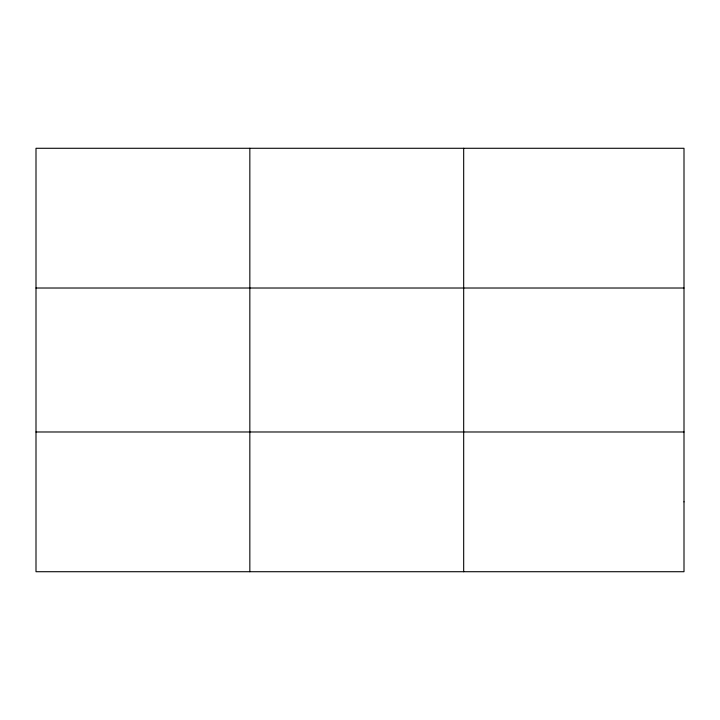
<?xml version="1.0" encoding="UTF-8"?>
<svg xmlns="http://www.w3.org/2000/svg" width="720" height="720" viewBox="0 0 720 720"><rect width="100%" height="100%" fill="white"/><g stroke="black" fill="none" stroke-linecap="round" stroke-linejoin="round"><path stroke-width="1.08" d="M249.84 148.284L249.84 571.716M463.68 148.284L463.68 571.716M36 288.018L684 288.018M36 431.982L684 431.982M684 501.849L684 571.716L36 571.716L36 148.284L684 148.284L684 501.849"/></g></svg>
